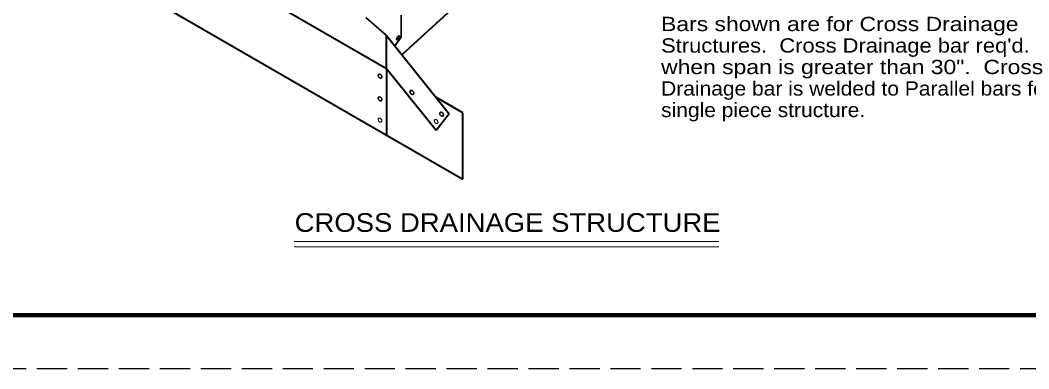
# Model space of a CAD drawing. Extents: x -319.1 to -283.7, y -451.4 to -429.4.
# Drawn here: x -302.25 to -292.84, y -451.37 to -448.13 of the extents above; entities that cross this region are included whole.
import ezdxf
from ezdxf.enums import TextEntityAlignment as Align

# ---------------------------------------------------------------- set-up
doc = ezdxf.new("R2010")
doc.units = 0
doc.header["$LTSCALE"] = 0.047
doc.linetypes.add('LONG_DASHED', pattern=[7.5, 6, -1.5])
doc.layers.add('63', color=7, linetype='Continuous', lineweight=13)

msp = doc.modelspace()

# ---------------------------------------------------------------- linework, layer by layer
at = {"layer": '63', "lineweight": 40}
for p, q in [((-295.09075, -445.17342), (-298.68617, -448.44825)), ((-295.09075, -445.17342), (-298.68617, -448.44825)), ((-298.82925, -448.5785), (-301.50308, -447.03475)), ((-298.82925, -448.5785), (-301.50308, -447.03475)), ((-302.21608, -447.24058), (-298.11617, -449.60767)), ((-302.21608, -447.24058), (-298.11617, -449.60767)), ((-298.82925, -448.26975), (-298.24433, -448.99983)), ((-298.82925, -448.5785), (-298.82925, -448.26975)), ((-298.82925, -448.26975), (-298.24433, -448.99983)), ((-298.82925, -448.5785), (-298.82925, -448.26975)), ((-298.69225, -448.2845), (-298.75133, -448.367)), ((-298.69225, -448.2845), (-298.75133, -448.367)), ((-298.36683, -449.15417), (-298.82925, -448.5785)), ((-298.82925, -448.5785), (-298.82925, -449.196)), ((-298.36683, -449.15417), (-298.82925, -448.5785)), ((-298.82925, -448.5785), (-298.82925, -449.196)), ((-298.11617, -448.99017), (-298.369, -448.84425)), ((-298.11617, -448.99017), (-298.369, -448.84425)), ((-298.11617, -449.60767), (-298.11617, -448.99017)), ((-298.11617, -449.60767), (-298.11617, -448.99017)), ((-298.24433, -448.99983), (-298.36683, -449.15417)), ((-298.24433, -448.99983), (-298.36683, -449.15417))]:
    msp.add_line(p, q, dxfattribs=at)
at = {"layer": '63', "lineweight": 35}
for p, q in [((-298.82925, -448.26975), (-299.02267, -448.10017)), ((-298.82925, -448.26975), (-299.02267, -448.10017)), ((-298.69225, -448.07867), (-298.69225, -448.2845)), ((-298.69225, -448.07867), (-298.69225, -448.2845))]:
    msp.add_line(p, q, dxfattribs=at)
at = {"layer": '63'}
for p, q in [((-299.68958, -450.18858), (-295.72833, -450.18858)), ((-299.68958, -450.18858), (-295.72833, -450.18858)), ((-299.68958, -450.23667), (-295.72833, -450.23667)), ((-299.68958, -450.23667), (-295.72833, -450.23667))]:
    msp.add_line(p, q, dxfattribs=at)
at = {"layer": '63', "linetype": 'LONG_DASHED', "lineweight": 25}
msp.add_line((-283.85225, -451.37275), (-319.05225, -451.37275), dxfattribs=at)
msp.add_line((-283.85225, -451.37275), (-319.05225, -451.37275), dxfattribs=at)
at = {"layer": '63', "lineweight": 158}
msp.add_lwpolyline([(-283.93558, -429.87275), (-283.93558, -450.87275), (-316.43558, -450.87275)], dxfattribs=at)
msp.add_lwpolyline([(-283.93558, -429.87275), (-283.93558, -450.87275), (-316.43558, -450.87275)], dxfattribs=at)
at = {"layer": '63', "lineweight": 35}
for points in [[(-298.73525, -448.30667), (-298.73392, -448.309), (-298.73125, -448.3095)], [(-298.73525, -448.30667), (-298.73392, -448.309), (-298.73125, -448.3095)], [(-298.70683, -448.27467), (-298.70833, -448.27225), (-298.711, -448.27175)], [(-298.70683, -448.27467), (-298.70833, -448.27225), (-298.711, -448.27175)]]:
    msp.add_lwpolyline(points, dxfattribs=at)
for centre, radius, start, end in [((-298.7183, -448.30489), 0.01711, 164.67144, 185.75846), ((-298.7183, -448.30489), 0.01711, 164.67144, 185.75846), ((-298.70083, -448.30968), 0.03522, 153.45893, 164.67124), ((-298.70083, -448.30968), 0.03522, 153.45893, 164.67124), ((-298.67618, -448.322), 0.06278, 145.06639, 153.45876), ((-298.67618, -448.322), 0.06278, 145.06639, 153.45876), ((-298.73548, -448.29289), 0.01711, 284.37462, 305.46164), ((-298.73548, -448.29289), 0.01711, 284.37462, 305.46164), ((-298.67618, -448.322), 0.06278, 136.67415, 145.06652), ((-298.67618, -448.322), 0.06278, 136.67415, 145.06652), ((-298.74599, -448.27814), 0.03522, 305.46168, 316.67399), ((-298.74599, -448.27814), 0.03522, 305.46168, 316.67399), ((-298.69623, -448.30309), 0.03522, 125.46168, 136.67399), ((-298.69623, -448.30309), 0.03522, 125.46168, 136.67399), ((-298.76603, -448.25924), 0.06278, 316.67396, 325.06633), ((-298.76603, -448.25924), 0.06278, 316.67396, 325.06633), ((-298.70673, -448.28834), 0.01711, 104.37495, 125.46197), ((-298.70673, -448.28834), 0.01711, 104.37495, 125.46197), ((-298.76603, -448.25924), 0.06278, 325.06673, 333.4591), ((-298.76603, -448.25924), 0.06278, 325.06673, 333.4591), ((-298.74138, -448.27155), 0.03522, 333.45881, 344.67112), ((-298.74138, -448.27155), 0.03522, 333.45881, 344.67112), ((-298.72391, -448.27634), 0.01711, 344.67111, 5.75812), ((-298.72391, -448.27634), 0.01711, 344.67111, 5.75812), ((-298.89008, -448.64086), 0.01638, 159.28844, 183.72329), ((-298.89008, -448.64086), 0.01638, 159.28844, 183.72329), ((-298.88382, -448.64045), 0.02266, 183.72344, 202.23066), ((-298.88382, -448.64045), 0.02266, 183.72344, 202.23066), ((-298.89597, -448.63863), 0.01008, 127.98989, 159.28843), ((-298.89597, -448.63863), 0.01008, 127.98989, 159.28843), ((-298.87594, -448.63723), 0.03117, 202.23063, 217.98981), ((-298.87594, -448.63723), 0.03117, 202.23063, 217.98981), ((-298.89597, -448.63863), 0.01008, 96.69129, 127.98983), ((-298.89597, -448.63863), 0.01008, 96.69129, 127.98983), ((-298.87594, -448.63723), 0.03117, 217.99013, 233.74931), ((-298.87594, -448.63723), 0.03117, 217.99013, 233.74931), ((-298.89524, -448.64489), 0.01638, 72.25625, 96.69111), ((-298.89524, -448.64489), 0.01638, 72.25625, 96.69111), ((-298.88097, -448.6441), 0.02266, 233.74898, 252.25621), ((-298.88097, -448.6441), 0.02266, 233.74898, 252.25621), ((-298.89715, -448.65086), 0.02266, 53.7494, 72.25663), ((-298.89715, -448.65086), 0.02266, 53.7494, 72.25663), ((-298.88288, -448.65007), 0.01638, 252.25657, 276.69143), ((-298.88288, -448.65007), 0.01638, 252.25657, 276.69143), ((-298.90219, -448.65773), 0.03117, 37.98994, 53.74913), ((-298.90219, -448.65773), 0.03117, 37.98994, 53.74913), ((-298.88215, -448.65633), 0.01008, 276.69129, 307.98983), ((-298.88215, -448.65633), 0.01008, 276.69129, 307.98983), ((-298.90219, -448.65773), 0.03117, 22.23063, 37.98981), ((-298.90219, -448.65773), 0.03117, 22.23063, 37.98981), ((-298.88215, -448.65633), 0.01008, 307.98989, 339.28843), ((-298.88215, -448.65633), 0.01008, 307.98989, 339.28843), ((-298.8943, -448.65451), 0.02266, 3.72344, 22.23066), ((-298.8943, -448.65451), 0.02266, 3.72344, 22.23066), ((-298.88804, -448.6541), 0.01638, 339.28844, 3.72329), ((-298.88804, -448.6541), 0.01638, 339.28844, 3.72329), ((-298.59287, -448.79235), 0.01638, 159.28844, 183.72329), ((-298.59287, -448.79235), 0.01638, 159.28844, 183.72329), ((-298.58661, -448.79194), 0.02266, 183.72344, 202.23066), ((-298.58661, -448.79194), 0.02266, 183.72344, 202.23066), ((-298.59876, -448.79012), 0.01008, 127.98989, 159.28843), ((-298.59876, -448.79012), 0.01008, 127.98989, 159.28843), ((-298.57872, -448.78872), 0.03117, 202.23063, 217.98981), ((-298.57872, -448.78872), 0.03117, 202.23063, 217.98981), ((-298.59876, -448.79012), 0.01008, 96.69129, 127.98983), ((-298.59876, -448.79012), 0.01008, 96.69129, 127.98983), ((-298.59802, -448.79638), 0.01638, 72.25657, 96.69143), ((-298.59802, -448.79638), 0.01638, 72.25657, 96.69143), ((-298.59994, -448.80235), 0.02266, 53.74898, 72.25621), ((-298.59994, -448.80235), 0.02266, 53.74898, 72.25621), ((-298.60497, -448.80922), 0.03117, 37.99013, 53.74931), ((-298.60497, -448.80922), 0.03117, 37.99013, 53.74931), ((-298.60497, -448.80922), 0.03117, 22.23063, 37.98981), ((-298.60497, -448.80922), 0.03117, 22.23063, 37.98981), ((-298.59709, -448.806), 0.02266, 3.72344, 22.23066), ((-298.59709, -448.806), 0.02266, 3.72344, 22.23066), ((-298.59083, -448.80559), 0.01638, 339.28844, 3.72329), ((-298.59083, -448.80559), 0.01638, 339.28844, 3.72329), ((-298.89008, -448.85328), 0.01638, 159.28844, 183.72329), ((-298.89008, -448.85328), 0.01638, 159.28844, 183.72329), ((-298.88382, -448.85287), 0.02266, 183.72344, 202.23066), ((-298.88382, -448.85287), 0.02266, 183.72344, 202.23066), ((-298.89597, -448.85105), 0.01008, 127.98989, 159.28843), ((-298.89597, -448.85105), 0.01008, 127.98989, 159.28843), ((-298.87594, -448.84965), 0.03117, 202.23063, 217.98981), ((-298.87594, -448.84965), 0.03117, 202.23063, 217.98981), ((-298.89597, -448.85105), 0.01008, 96.69129, 127.98983), ((-298.89597, -448.85105), 0.01008, 96.69129, 127.98983), ((-298.87594, -448.84965), 0.03117, 217.99013, 233.74931), ((-298.87594, -448.84965), 0.03117, 217.99013, 233.74931), ((-298.89524, -448.85731), 0.01638, 72.25657, 96.69143), ((-298.89524, -448.85731), 0.01638, 72.25657, 96.69143), ((-298.88097, -448.85652), 0.02266, 233.74898, 252.25621), ((-298.88097, -448.85652), 0.02266, 233.74898, 252.25621), ((-298.89715, -448.86328), 0.02266, 53.74912, 72.25635), ((-298.89715, -448.86328), 0.02266, 53.74912, 72.25635), ((-298.88288, -448.86249), 0.01638, 252.25657, 276.69143), ((-298.88288, -448.86249), 0.01638, 252.25657, 276.69143), ((-298.90219, -448.87015), 0.03117, 37.98994, 53.74913), ((-298.90219, -448.87015), 0.03117, 37.98994, 53.74913), ((-298.88215, -448.86875), 0.01008, 276.69129, 307.98983), ((-298.88215, -448.86875), 0.01008, 276.69129, 307.98983), ((-298.90219, -448.87015), 0.03117, 22.23063, 37.98981), ((-298.90219, -448.87015), 0.03117, 22.23063, 37.98981), ((-298.88215, -448.86875), 0.01008, 307.98989, 339.28843), ((-298.88215, -448.86875), 0.01008, 307.98989, 339.28843), ((-298.8943, -448.86693), 0.02266, 3.72344, 22.23066), ((-298.8943, -448.86693), 0.02266, 3.72344, 22.23066), ((-298.88804, -448.86652), 0.01638, 339.28844, 3.72329), ((-298.88804, -448.86652), 0.01638, 339.28844, 3.72329), ((-298.57872, -448.78872), 0.03117, 217.98994, 233.74913), ((-298.57872, -448.78872), 0.03117, 217.98994, 233.74913), ((-298.58376, -448.79559), 0.02266, 233.74912, 252.25635), ((-298.58376, -448.79559), 0.02266, 233.74912, 252.25635), ((-298.58567, -448.80156), 0.01638, 252.25657, 276.69143), ((-298.58567, -448.80156), 0.01638, 252.25657, 276.69143), ((-298.58494, -448.80782), 0.01008, 276.69129, 307.98983), ((-298.58494, -448.80782), 0.01008, 276.69129, 307.98983), ((-298.58494, -448.80782), 0.01008, 307.98989, 339.28843), ((-298.58494, -448.80782), 0.01008, 307.98989, 339.28843), ((-298.31569, -448.99584), 0.01638, 159.28839, 183.72324), ((-298.31569, -448.99584), 0.01638, 159.28839, 183.72324), ((-298.32159, -448.99361), 0.01008, 127.98989, 159.28843), ((-298.32159, -448.99361), 0.01008, 127.98989, 159.28843), ((-298.32159, -448.99361), 0.01008, 96.69168, 127.99022), ((-298.32159, -448.99361), 0.01008, 96.69168, 127.99022), ((-298.32085, -448.99986), 0.01638, 72.25625, 96.69111), ((-298.32085, -448.99986), 0.01638, 72.25625, 96.69111), ((-298.32276, -449.00584), 0.02266, 53.74926, 72.25649), ((-298.32276, -449.00584), 0.02266, 53.74926, 72.25649), ((-298.3278, -449.01271), 0.03117, 37.98975, 53.74894), ((-298.3278, -449.01271), 0.03117, 37.98975, 53.74894), ((-298.3278, -449.01271), 0.03117, 22.23076, 37.98995), ((-298.3278, -449.01271), 0.03117, 22.23076, 37.98995), ((-298.30943, -448.99543), 0.02266, 183.72337, 202.23059), ((-298.30943, -448.99543), 0.02266, 183.72337, 202.23059), ((-298.30155, -448.99221), 0.03117, 202.23076, 217.98995), ((-298.30155, -448.99221), 0.03117, 202.23076, 217.98995), ((-298.30155, -448.99221), 0.03117, 217.98975, 233.74894), ((-298.30155, -448.99221), 0.03117, 217.98975, 233.74894), ((-298.30659, -448.99907), 0.02266, 233.7494, 252.25663), ((-298.30659, -448.99907), 0.02266, 233.7494, 252.25663), ((-298.3085, -449.00505), 0.01638, 252.25625, 276.69111), ((-298.3085, -449.00505), 0.01638, 252.25625, 276.69111), ((-298.30776, -449.01131), 0.01008, 276.69168, 307.99022), ((-298.30776, -449.01131), 0.01008, 276.69168, 307.99022), ((-298.30776, -449.01131), 0.01008, 307.98989, 339.28843), ((-298.30776, -449.01131), 0.01008, 307.98989, 339.28843), ((-298.31992, -449.00948), 0.02266, 3.72337, 22.23059), ((-298.31992, -449.00948), 0.02266, 3.72337, 22.23059), ((-298.31366, -449.00908), 0.01638, 339.28871, 3.72357), ((-298.31366, -449.00908), 0.01638, 339.28871, 3.72357)]:
    msp.add_arc(centre, radius, start, end, dxfattribs=at)
at = {"layer": '63'}
for centre, radius, start, end in [((-298.89008, -449.05058), 0.01638, 159.28839, 183.72324), ((-298.89008, -449.05058), 0.01638, 159.28839, 183.72324), ((-298.88382, -449.05018), 0.02266, 183.72337, 202.23059), ((-298.88382, -449.05018), 0.02266, 183.72337, 202.23059), ((-298.89597, -449.04836), 0.01008, 127.98989, 159.28843), ((-298.89597, -449.04836), 0.01008, 127.98989, 159.28843), ((-298.87594, -449.04695), 0.03117, 202.23076, 217.98995), ((-298.87594, -449.04695), 0.03117, 202.23076, 217.98995), ((-298.89597, -449.04836), 0.01008, 96.69129, 127.98983), ((-298.89597, -449.04836), 0.01008, 96.69129, 127.98983), ((-298.87594, -449.04695), 0.03117, 217.98994, 233.74912), ((-298.87594, -449.04695), 0.03117, 217.98994, 233.74912), ((-298.89524, -449.05461), 0.01638, 72.25657, 96.69143), ((-298.89524, -449.05461), 0.01638, 72.25657, 96.69143), ((-298.88097, -449.05382), 0.02266, 233.74926, 252.25649), ((-298.88097, -449.05382), 0.02266, 233.74926, 252.25649), ((-298.89715, -449.06059), 0.02266, 53.7494, 72.25663), ((-298.89715, -449.06059), 0.02266, 53.7494, 72.25663), ((-298.88288, -449.0598), 0.01638, 252.25625, 276.69111), ((-298.88288, -449.0598), 0.01638, 252.25625, 276.69111), ((-298.90219, -449.06746), 0.03117, 37.98975, 53.74894), ((-298.90219, -449.06746), 0.03117, 37.98975, 53.74894), ((-298.88215, -449.06605), 0.01008, 276.69168, 307.99022), ((-298.88215, -449.06605), 0.01008, 276.69168, 307.99022), ((-298.90219, -449.06746), 0.03117, 22.23076, 37.98995), ((-298.90219, -449.06746), 0.03117, 22.23076, 37.98995), ((-298.88215, -449.06605), 0.01008, 307.98989, 339.28843), ((-298.88215, -449.06605), 0.01008, 307.98989, 339.28843), ((-298.8943, -449.06423), 0.02266, 3.72337, 22.23059), ((-298.8943, -449.06423), 0.02266, 3.72337, 22.23059), ((-298.88804, -449.06383), 0.01638, 339.28839, 3.72324), ((-298.88804, -449.06383), 0.01638, 339.28839, 3.72324), ((-298.36655, -449.06321), 0.01638, 159.28844, 183.72329), ((-298.36655, -449.06321), 0.01638, 159.28844, 183.72329), ((-298.36029, -449.0628), 0.02266, 183.72344, 202.23066), ((-298.36029, -449.0628), 0.02266, 183.72344, 202.23066), ((-298.37244, -449.06098), 0.01008, 127.98989, 159.28843), ((-298.37244, -449.06098), 0.01008, 127.98989, 159.28843), ((-298.35241, -449.05958), 0.03117, 202.23063, 217.98981), ((-298.35241, -449.05958), 0.03117, 202.23063, 217.98981), ((-298.37244, -449.06098), 0.01008, 96.69129, 127.98983), ((-298.37244, -449.06098), 0.01008, 96.69129, 127.98983), ((-298.35241, -449.05958), 0.03117, 217.99013, 233.74931), ((-298.35241, -449.05958), 0.03117, 217.99013, 233.74931), ((-298.37171, -449.06724), 0.01638, 72.25657, 96.69143), ((-298.37171, -449.06724), 0.01638, 72.25657, 96.69143), ((-298.35744, -449.06644), 0.02266, 233.74898, 252.25621), ((-298.35744, -449.06644), 0.02266, 233.74898, 252.25621), ((-298.37362, -449.07321), 0.02266, 53.74898, 72.25621), ((-298.37362, -449.07321), 0.02266, 53.74898, 72.25621), ((-298.35935, -449.07242), 0.01638, 252.25657, 276.69143), ((-298.35935, -449.07242), 0.01638, 252.25657, 276.69143), ((-298.37866, -449.08008), 0.03117, 37.99013, 53.74931), ((-298.37866, -449.08008), 0.03117, 37.99013, 53.74931), ((-298.35862, -449.07868), 0.01008, 276.69129, 307.98983), ((-298.35862, -449.07868), 0.01008, 276.69129, 307.98983), ((-298.37866, -449.08008), 0.03117, 22.23063, 37.98981), ((-298.37866, -449.08008), 0.03117, 22.23063, 37.98981), ((-298.35862, -449.07868), 0.01008, 307.98989, 339.28843), ((-298.35862, -449.07868), 0.01008, 307.98989, 339.28843), ((-298.37077, -449.07686), 0.02266, 3.72344, 22.23066), ((-298.37077, -449.07686), 0.02266, 3.72344, 22.23066), ((-298.36451, -449.07645), 0.01638, 339.28844, 3.72329), ((-298.36451, -449.07645), 0.01638, 339.28844, 3.72329)]:
    msp.add_arc(centre, radius, start, end, dxfattribs=at)

# ---------------------------------------------------------------- texts
for s, width, p in [('Bars shown are for Cross Drainage', 1.2, (-296.26767, -448.22792)), ('Bars shown are for Cross Drainage', 1.2, (-296.26767, -448.22792)), ("Structures.  Cross Drainage bar req'd.", 1.15, (-296.26767, -448.42817)), ("Structures.  Cross Drainage bar req'd.", 1.15, (-296.26767, -448.42817)), ('when span is greater than 30".  Cross', 1.2, (-296.26767, -448.62842)), ('when span is greater than 30".  Cross', 1.2, (-296.26767, -448.62842)), ('Drainage bar is welded to Parallel bars for', 1.1, (-296.26767, -448.8285)), ('Drainage bar is welded to Parallel bars for', 1.1, (-296.26767, -448.8285)), ('single piece structure.', 1.1, (-296.26767, -449.02875)), ('single piece structure.', 1.1, (-296.26767, -449.02875))]:
    msp.add_text(s, height=0.133, dxfattribs=dict(at, width=width)).set_placement(p)
at = {"layer": '63', "width": 1.1}
msp.add_text('CROSS DRAINAGE STRUCTURE', height=0.1742, dxfattribs=at).set_placement((-297.69925, -450.09767), align=Align.CENTER)
msp.add_text('CROSS DRAINAGE STRUCTURE', height=0.1742, dxfattribs=at).set_placement((-297.69925, -450.09767), align=Align.CENTER)

doc.saveas('drawing.dxf')
